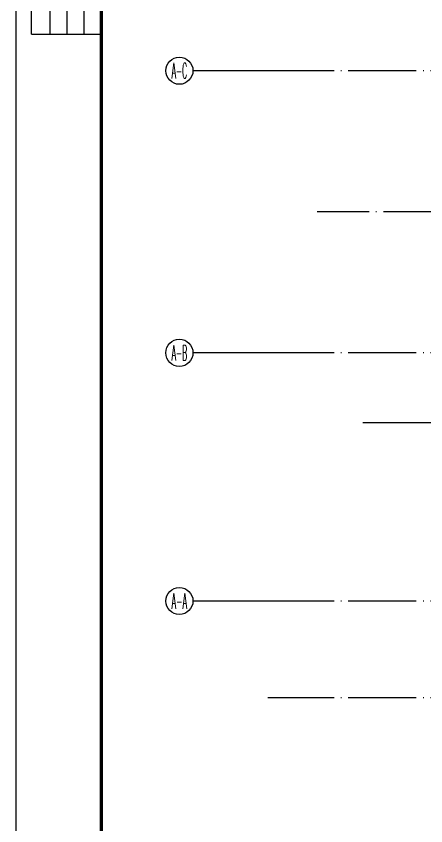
# Model space of a CAD drawing. Extents: x 1980812 to 2226895, y -554123 to 281606.
# Drawn here: x 1980812 to 1992859, y -35908 to -12092 of the extents above; entities that cross this region are included whole.
import ezdxf
from ezdxf.enums import TextEntityAlignment as Align

# ---------------------------------------------------------------- set-up
doc = ezdxf.new("R2010")
doc.units = 0
doc.header["$LTSCALE"] = 1000
doc.header["$MEASUREMENT"] = 0
doc.linetypes.add('DOTE', pattern=[2.42, 2, -0.2, 0.02, -0.2])
for name, color, linetype in [('$TD_AUDIT_GENERATED_(FFA)', 8, 'Continuous'), ('AXIS', 7, 'Continuous'), ('AXIS_TEXT', 7, 'Continuous'), ('dote', 8, 'DOTE'), ('DQ2', 2, 'Continuous'), ('TK', 1, 'Continuous'), ('WALL', 7, 'Continuous')]:
    doc.layers.add(name, color=color, linetype=linetype)
doc.styles.add('_TCH_AXIS', font='COMPLEX', dxfattribs={"bigfont": 'GBCBIG'})
doc.styles.add('COMPLEX', font='COMPLEX')
doc.styles.add('SONGTI', font='', dxfattribs={"width": 1.1})
doc.styles.get('SONGTI').set_extended_font_data('NSimSun')

# ---------------------------------------------------------------- blocks, each defined once
blk = doc.blocks.new('_AXISO')
blk.add_circle((0, 0), 0.5)
at = {"layer": 'AXIS_TEXT', "style": 'COMPLEX', "width": 1.041667}
blk.add_attdef('A', text='', height=0.56, dxfattribs=at).set_placement((-0.25, -0.28), (0.25, -0.28), align=Align.FIT)
blk = doc.blocks.new('$TD_AUDIT_GENERATED_(9F)')
at = {"layer": 'AXIS'}
for p, q in [((-6824, 15600), (-10655, 15600)), ((-6824, 7300), (-10655, 7300)), ((-6824, 0), (-10655, 0))]:
    blk.add_line(p, q, dxfattribs=at)
at = {"layer": 'dote'}
for p, q in [((56413, 15600), (-8454, 15600)), ((9046, 11450), (-6998, 11450)), ((56413, 7300), (-8454, 7300)), ((56413, 0), (-8454, 0)), ((56413, -2850), (-8454, -2850))]:
    blk.add_line(p, q, dxfattribs=at)
at = {"layer": 'AXIS'}
ref = blk.add_blockref('_AXISO', (-11055, 15600), dxfattribs=dict(at, xscale=800, yscale=800, zscale=800))
ref.add_attrib('A', 'A-C', dxfattribs={"layer": 'AXIS_TEXT', "height": 452.5, "style": '_TCH_AXIS', "width": 0.33871}).set_placement((-11281, 15374), (-10828, 15374), align=Align.FIT)
ref = blk.add_blockref('_AXISO', (-11055, 7300), dxfattribs=dict(at, xscale=800, yscale=800, zscale=800))
ref.add_attrib('A', 'A-B', dxfattribs={"layer": 'AXIS_TEXT', "height": 452.5, "style": '_TCH_AXIS', "width": 0.328125}).set_placement((-11281, 7074), (-10828, 7074), align=Align.FIT)
ref = blk.add_blockref('_AXISO', (-11055, 0), dxfattribs=dict(at, xscale=800, yscale=800, zscale=800))
ref.add_attrib('A', 'A-A', dxfattribs={"layer": 'AXIS_TEXT', "height": 452.5, "style": '_TCH_AXIS', "width": 0.323077}).set_placement((-11281, -226), (-10828, -226), align=Align.FIT)
blk = doc.blocks.new('A$C204647D6')
at = {"layer": 'dote'}
blk.add_line((-5658, -18050), (41673, -18050), dxfattribs=at)
blk = doc.blocks.new('$TD_AUDIT_GENERATED_(62C)')
at = {"layer": 'TK'}
for p, q in [((115148889, 23475903), (115148889, 23483403)), ((115148889, 23483403), (115150939, 23483403)), ((115149439, 23475903), (115149439, 23483403)), ((115149939, 23475903), (115149939, 23483403)), ((115150439, 23475903), (115150439, 23483403)), ((115150939, 23475903), (115150939, 23483403)), ((115148889, 23480903), (115150939, 23480903)), ((115148889, 23478403), (115150939, 23478403)), ((115148889, 23468403), (115148889, 23475903)), ((115148889, 23475903), (115150939, 23475903)), ((115149439, 23468403), (115149439, 23475903)), ((115149939, 23468403), (115149939, 23475903)), ((115150439, 23468403), (115150439, 23475903)), ((115150939, 23468403), (115150939, 23475903)), ((115148889, 23473403), (115150939, 23473403)), ((115148889, 23470903), (115150939, 23470903)), ((115148889, 23460903), (115148889, 23468403)), ((115148889, 23468403), (115150939, 23468403)), ((115149439, 23460903), (115149439, 23468403)), ((115149939, 23460903), (115149939, 23468403)), ((115150439, 23460903), (115150439, 23468403)), ((115150939, 23460903), (115150939, 23468403)), ((115148889, 23465903), (115150939, 23465903)), ((115148889, 23463403), (115150939, 23463403)), ((115148889, 23460903), (115150939, 23460903))]:
    blk.add_line(p, q, dxfattribs=at)
at = {"layer": 'TK', "style": 'SONGTI'}
for s, p in [('\\M+5C8D5 \\M+5C6DA', (115149324, 23481702)), ('\\M+5C7A9 \\M+5C3FB', (115149324, 23479202)), ('\\M+5D7A8 \\M+5D2B5', (115149324, 23476702)), ('\\M+5C8BC \\M+5C6F8', (115149842, 23476702)), ('\\M+5BFD5 \\M+5B5F7', (115150316, 23476702)), ('\\M+5C8D5 \\M+5C6DA', (115149324, 23474202)), ('\\M+5C7A9 \\M+5C3FB', (115149324, 23471702)), ('\\M+5B8F8 \\M+5C5C5 \\M+5CBAE', (115149842, 23468880)), ('\\M+5D7A8 \\M+5D2B5', (115149324, 23469202)), ('\\M+5B5E7 \\M+5C6F8', (115150316, 23468880)), ('\\M+5B5E7 \\M+5D1B6', (115150842, 23468880)), ('\\M+5C8D5 \\M+5C6DA', (115149324, 23466702)), ('\\M+5C7A9 \\M+5C3FB', (115149324, 23464202)), ('\\M+5D7A8 \\M+5D2B5', (115149324, 23461702)), ('\\M+5D7DC \\M+5CDBC', (115149842, 23461702)), ('\\M+5BDA8 \\M+5D6FE', (115150342, 23461702)), ('\\M+5BDE1 \\M+5B9B9', (115150816, 23461702))]:
    blk.add_text(s, height=250, rotation=90, dxfattribs=at).set_placement(p)
blk = doc.blocks.new('tu kuang A1 A')
at = {"layer": 'TK'}
blk.add_lwpolyline([(0, 59400), (84100, 59400), (84100, 0), (0, 0)], close=True, dxfattribs=at)
at = {"layer": 'TK', "const_width": 100}
blk.add_lwpolyline([(83100, 1000), (83100, 58400), (2500, 58400), (2500, 1000)], close=True, dxfattribs=at)
at = {"layer": 'TK'}
blk.add_blockref('$TD_AUDIT_GENERATED_(62C)', (-115148439, -23425003), dxfattribs=at)

msp = doc.modelspace()

# ---------------------------------------------------------------- block references
at = {"layer": '$TD_AUDIT_GENERATED_(FFA)'}
msp.add_blockref('A$C204647D6', (1996666.5, -5995.4), dxfattribs=at)
at = {"layer": 'DQ2'}
msp.add_blockref('tu kuang A1 A', (1980812.3, -48524.6), dxfattribs=at)
at = {"layer": 'WALL'}
msp.add_blockref('$TD_AUDIT_GENERATED_(9F)', (1996666.5, -29295.4), dxfattribs=at)

doc.saveas('drawing.dxf')
